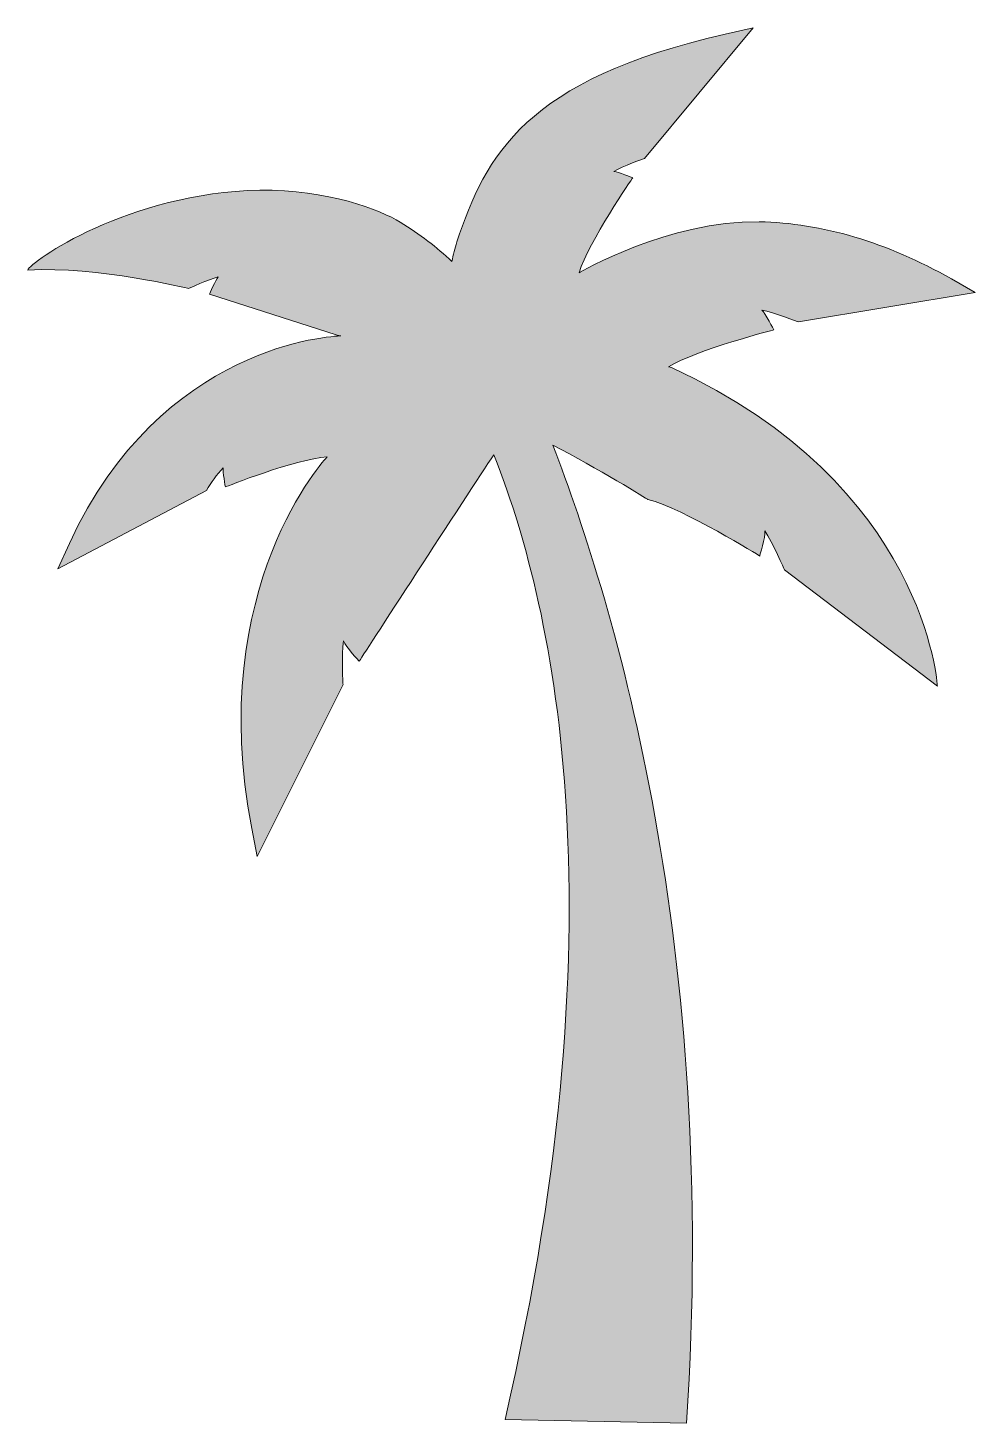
# Model space of a CAD drawing. Header units: inches. Extents: x 0 to 69, y 0 to 102.
import ezdxf

# ---------------------------------------------------------------- set-up
doc = ezdxf.new("R2010")
doc.units = ezdxf.units.IN
doc.header["$MEASUREMENT"] = 0
doc.layers.add('Layer 1', color=7, linetype='Continuous')

msp = doc.modelspace()

# ---------------------------------------------------------------- hatches: boundary and pattern name
at = {"layer": 'Layer 1', "true_color": 0x80b341}
h = msp.add_hatch(color=65, dxfattribs=at)
h.dxf.hatch_style = 2
edge = h.paths.add_edge_path()
edge.add_spline(control_points=[(0, 83.96), (0.06, 84.52), (7.38, 89.62), (16.87, 89.78), (21.78, 89.86), (25.68, 88.33), (27.1, 87.45), (28.52, 86.58), (29.77, 85.62), (30.85, 84.59), (30.95, 85.07), (31.07, 85.55), (31.22, 86.01), (33.3, 92.33), (36.21, 97.83), (50.74, 101.14), (50.74, 101.14), (52.77, 101.6), (52.77, 101.6), (52.77, 101.6), (44.86, 92.1), (44.86, 92.1), (44.86, 92.1), (43.27, 91.52), (42.63, 91.14), (42.64, 91.14), (42.65, 91.14), (42.66, 91.14), (42.93, 91.14), (44.01, 90.68), (44.01, 90.68), (44.01, 90.68), (40.8, 86.02), (40.11, 83.77), (40.11, 83.77), (46.68, 87.61), (53.21, 87.48), (57.79, 87.4), (62.51, 85.99), (67.21, 83.32), (67.21, 83.32), (68.93, 82.34), (68.93, 82.34), (68.93, 82.34), (56.07, 80.19), (56.07, 80.19), (56.07, 80.19), (54.26, 80.91), (53.4, 81.05), (53.69, 80.8), (54.27, 79.61), (54.27, 79.61), (54.27, 79.61), (48.69, 78.17), (46.62, 76.92), (46.69, 76.9), (46.77, 76.9), (46.83, 76.87), (65.41, 68.32), (66.18, 53.67), (66.18, 53.67), (66.18, 53.67), (55.05, 62.14), (55.05, 62.14), (55.05, 62.14), (54.2, 64.15), (53.63, 64.97), (53.68, 64.52), (53.25, 63.14), (53.25, 63.14), (53.25, 63.14), (47.77, 66.58), (45.12, 67.26), (45.12, 67.26), (41.38, 69.58), (38.19, 71.21), (42.73, 59.52), (50.23, 34.6), (47.93, 0), (47.93, 0), (34.72, 0.27), (34.72, 0.27), (43.45, 37.88), (38.01, 60.24), (33.9, 70.51), (31.99, 67.66), (24.11, 55.48), (24.11, 55.48), (24.11, 55.48), (23.12, 56.52), (22.97, 56.96), (22.81, 55.96), (22.93, 53.78), (22.93, 53.78), (22.93, 53.78), (16.68, 41.27), (16.68, 41.27), (16.68, 41.27), (16.29, 43.31), (16.29, 43.31), (12.88, 60.9), (21.77, 70.36), (21.77, 70.36), (19.48, 70.21), (14.37, 68.17), (14.37, 68.17), (14.37, 68.17), (14.16, 69.32), (14.21, 69.57), (13.73, 69.06), (13.33, 68.51), (13, 67.91), (13, 67.91), (2.18, 62.21), (2.18, 62.21), (2.18, 62.21), (3.02, 64.06), (3.02, 64.06), (9.71, 78.6), (22.24, 79.16), (22.77, 79.17), (22.79, 79.17), (22.5, 79.24), (22.42, 79.24), (22.42, 79.24), (13.21, 82.2), (13.21, 82.2), (13.21, 82.2), (13.67, 83.28), (13.85, 83.47), (13.17, 83.3), (11.68, 82.62), (11.68, 82.62), (11.68, 82.62), (5.05, 84.27), (0, 83.96)], knot_values=[0, 0, 0, 0, 1, 1, 1, 2, 2, 2, 3, 3, 3, 4, 4, 4, 5, 5, 5, 6, 6, 6, 7, 7, 7, 8, 8, 8, 9, 9, 9, 10, 10, 10, 11, 11, 11, 12, 12, 12, 13, 13, 13, 14, 14, 14, 15, 15, 15, 16, 16, 16, 17, 17, 17, 18, 18, 18, 19, 19, 19, 20, 20, 20, 21, 21, 21, 22, 22, 22, 23, 23, 23, 24, 24, 24, 25, 25, 25, 26, 26, 26, 27, 27, 27, 28, 28, 28, 29, 29, 29, 30, 30, 30, 31, 31, 31, 32, 32, 32, 33, 33, 33, 34, 34, 34, 35, 35, 35, 36, 36, 36, 37, 37, 37, 38, 38, 38, 39, 39, 39, 40, 40, 40, 41, 41, 41, 42, 42, 42, 43, 43, 43, 44, 44, 44, 45, 45, 45, 45], degree=3, periodic=1)

# ---------------------------------------------------------------- linework, layer by layer
at = {"layer": 'Layer 1', "lineweight": 0}
msp.add_open_spline([(0, 83.96), (0.06, 84.52), (7.38, 89.62), (16.87, 89.78), (21.78, 89.86), (25.68, 88.33), (27.1, 87.45), (28.52, 86.58), (29.77, 85.62), (30.85, 84.59), (30.95, 85.07), (31.07, 85.55), (31.22, 86.01), (33.3, 92.33), (36.21, 97.83), (50.74, 101.14), (50.74, 101.14), (52.77, 101.6), (52.77, 101.6), (52.77, 101.6), (44.86, 92.1), (44.86, 92.1), (44.86, 92.1), (43.27, 91.52), (42.63, 91.14), (42.64, 91.14), (42.65, 91.14), (42.66, 91.14), (42.93, 91.14), (44.01, 90.68), (44.01, 90.68), (44.01, 90.68), (40.8, 86.02), (40.11, 83.77), (40.11, 83.77), (46.68, 87.61), (53.21, 87.48), (57.79, 87.4), (62.51, 85.99), (67.21, 83.32), (67.21, 83.32), (68.93, 82.34), (68.93, 82.34), (68.93, 82.34), (56.07, 80.19), (56.07, 80.19), (56.07, 80.19), (54.26, 80.91), (53.4, 81.05), (53.69, 80.8), (54.27, 79.61), (54.27, 79.61), (54.27, 79.61), (48.69, 78.17), (46.62, 76.92), (46.69, 76.9), (46.77, 76.9), (46.83, 76.87), (65.41, 68.32), (66.18, 53.67), (66.18, 53.67), (66.18, 53.67), (55.05, 62.14), (55.05, 62.14), (55.05, 62.14), (54.2, 64.15), (53.63, 64.97), (53.68, 64.52), (53.25, 63.14), (53.25, 63.14), (53.25, 63.14), (47.77, 66.58), (45.12, 67.26), (45.12, 67.26), (41.38, 69.58), (38.19, 71.21), (42.73, 59.52), (50.23, 34.6), (47.93, 0), (47.93, 0), (34.72, 0.27), (34.72, 0.27), (43.45, 37.88), (38.01, 60.24), (33.9, 70.51), (31.99, 67.66), (24.11, 55.48), (24.11, 55.48), (24.11, 55.48), (23.12, 56.52), (22.97, 56.96), (22.81, 55.96), (22.93, 53.78), (22.93, 53.78), (22.93, 53.78), (16.68, 41.27), (16.68, 41.27), (16.68, 41.27), (16.29, 43.31), (16.29, 43.31), (12.88, 60.9), (21.77, 70.36), (21.77, 70.36), (19.48, 70.21), (14.37, 68.17), (14.37, 68.17), (14.37, 68.17), (14.16, 69.32), (14.21, 69.57), (13.73, 69.06), (13.33, 68.51), (13, 67.91), (13, 67.91), (2.18, 62.21), (2.18, 62.21), (2.18, 62.21), (3.02, 64.06), (3.02, 64.06), (9.71, 78.6), (22.24, 79.16), (22.77, 79.17), (22.79, 79.17), (22.5, 79.24), (22.42, 79.24), (22.42, 79.24), (13.21, 82.2), (13.21, 82.2), (13.21, 82.2), (13.67, 83.28), (13.85, 83.47), (13.17, 83.3), (11.68, 82.62), (11.68, 82.62), (11.68, 82.62), (5.05, 84.27), (0, 83.96)], degree=3, knots=[0, 0, 0, 0, 1, 1, 1, 2, 2, 2, 3, 3, 3, 4, 4, 4, 5, 5, 5, 6, 6, 6, 7, 7, 7, 8, 8, 8, 9, 9, 9, 10, 10, 10, 11, 11, 11, 12, 12, 12, 13, 13, 13, 14, 14, 14, 15, 15, 15, 16, 16, 16, 17, 17, 17, 18, 18, 18, 19, 19, 19, 20, 20, 20, 21, 21, 21, 22, 22, 22, 23, 23, 23, 24, 24, 24, 25, 25, 25, 26, 26, 26, 27, 27, 27, 28, 28, 28, 29, 29, 29, 30, 30, 30, 31, 31, 31, 32, 32, 32, 33, 33, 33, 34, 34, 34, 35, 35, 35, 36, 36, 36, 37, 37, 37, 38, 38, 38, 39, 39, 39, 40, 40, 40, 41, 41, 41, 42, 42, 42, 43, 43, 43, 44, 44, 44, 45, 45, 45, 45], dxfattribs=at)

doc.saveas('drawing.dxf')
